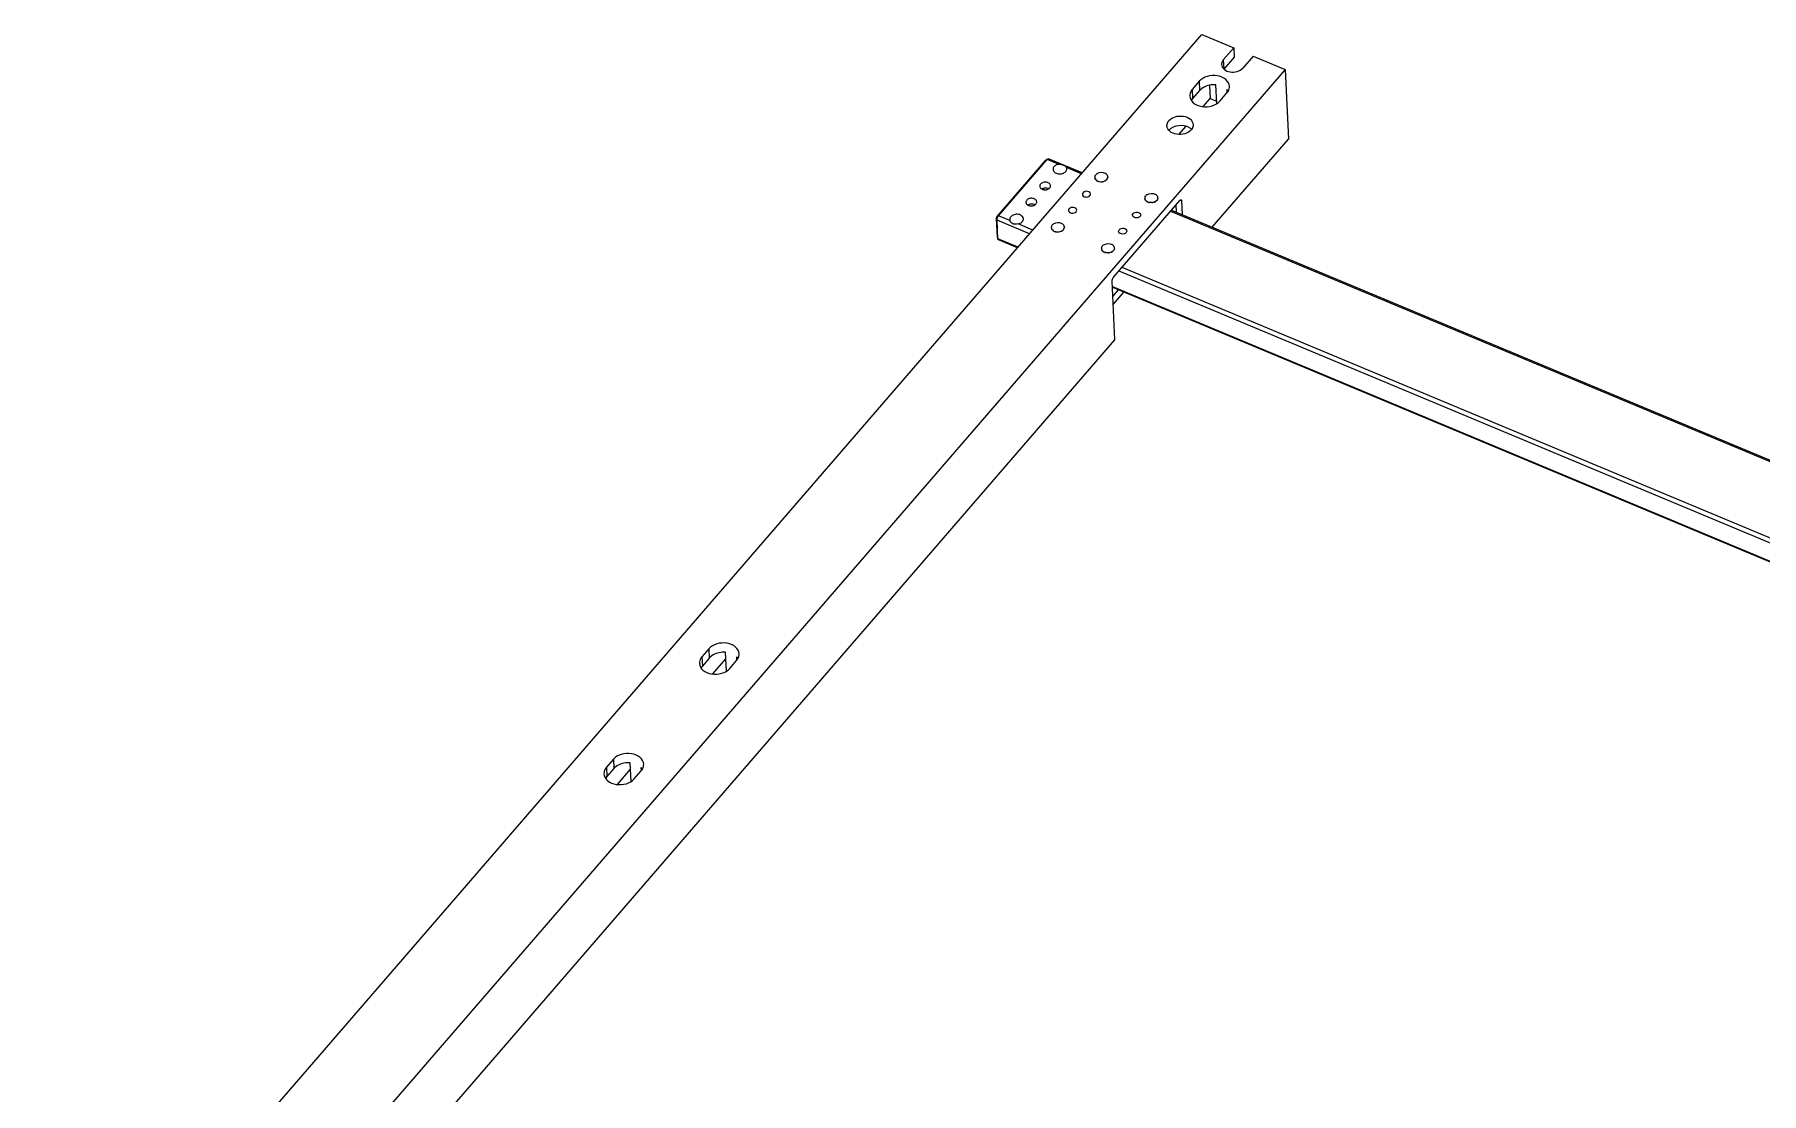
# Model space of a CAD drawing. Header units: millimetres. Extents: x 562 to 17351, y 2396 to 6995.
# Drawn here: x 6222.8 to 6485.9, y 3029.3 to 3190.6 of the extents above; entities that cross this region are included whole.
import ezdxf

# ---------------------------------------------------------------- set-up
doc = ezdxf.new("R2010")
doc.units = ezdxf.units.MM
doc.layers.add('02___PRT_ALL_AXES', color=7, linetype='Continuous')

msp = doc.modelspace()

# ---------------------------------------------------------------- linework, layer by layer
at = {"color": 7, "linetype": 'Continuous'}
for p, q in [((6222.751, 2984.813), (6400.632, 3190.617)), ((6400.632, 3190.617), (6405.508, 3188.581)), ((6405.508, 3188.581), (6403.921, 3186.745)), ((6405.508, 3188.581), (6405.575, 3187.167)), ((6408.476, 3187.342), (6406.889, 3185.506)), ((6408.476, 3187.342), (6413.352, 3185.307)), ((6413.352, 3185.307), (6235.47, 2979.504)), ((6403.921, 3186.745), (6403.986, 3185.37)), ((6405.575, 3187.167), (6403.988, 3185.331)), ((6413.352, 3185.307), (6413.852, 3174.699)), ((6400.243, 3183.491), (6399.185, 3182.267)), ((6399.185, 3182.267), (6399.252, 3180.853)), ((6400.31, 3182.077), (6399.252, 3180.853)), ((6400.243, 3183.491), (6400.31, 3182.077)), ((6401.829, 3182.875), (6401.923, 3180.893)), ((6402.929, 3180.095), (6402.794, 3182.948)), ((6404.512, 3181.773), (6404.49, 3182.24)), ((6400.857, 3179.66), (6401.923, 3180.893)), ((6401.923, 3180.893), (6402.911, 3180.48)), ((6403.425, 3180.497), (6404.483, 3181.721)), ((6397.167, 3175.39), (6398.263, 3176.659)), ((6402.243, 3161.267), (6413.852, 3174.699)), ((6369.484, 3162.914), (6376.89, 3171.483)), ((6369.688, 3163.002), (6377.094, 3171.571)), ((6376.89, 3171.483), (6377.094, 3171.571)), ((6376.946, 3171.53), (6377.206, 3171.667)), ((6378.803, 3170.858), (6377.094, 3171.571)), ((6382.418, 3169.543), (6377.303, 3171.679)), ((6386.343, 3168.866), (6386.318, 3168.862)), ((6386.319, 3168.871), (6386.343, 3168.866)), ((6386.346, 3168.897), (6386.32, 3168.892)), ((6386.321, 3168.933), (6386.346, 3168.929)), ((6386.346, 3168.929), (6386.321, 3168.923)), ((6386.321, 3168.902), (6386.346, 3168.897)), ((6376.685, 3166.956), (6376.33, 3167.105)), ((6376.852, 3167.237), (6376.738, 3167.231)), ((6384.299, 3168.835), (6384.323, 3168.841)), ((6384.324, 3168.832), (6384.299, 3168.835)), ((6384.302, 3168.804), (6384.326, 3168.811)), ((6384.328, 3168.801), (6384.302, 3168.804)), ((6384.307, 3168.772), (6384.331, 3168.78)), ((6384.333, 3168.771), (6384.307, 3168.772)), ((6384.315, 3168.741), (6384.338, 3168.75)), ((6384.341, 3168.741), (6384.315, 3168.741)), ((6384.324, 3168.711), (6384.347, 3168.72)), ((6384.35, 3168.711), (6384.324, 3168.711)), ((6384.335, 3168.68), (6384.357, 3168.69)), ((6384.361, 3168.681), (6384.335, 3168.68)), ((6384.348, 3168.65), (6384.369, 3168.661)), ((6384.374, 3168.652), (6384.348, 3168.65)), ((6384.363, 3168.621), (6384.384, 3168.632)), ((6384.388, 3168.623), (6384.363, 3168.621)), ((6384.379, 3168.592), (6384.4, 3168.604)), ((6384.405, 3168.595), (6384.379, 3168.592)), ((6384.398, 3168.564), (6384.417, 3168.576)), ((6384.423, 3168.568), (6384.398, 3168.564)), ((6384.543, 3168.409), (6384.558, 3168.424)), ((6384.567, 3168.417), (6384.543, 3168.409)), ((6384.573, 3168.386), (6384.587, 3168.402)), ((6384.596, 3168.395), (6384.573, 3168.386)), ((6384.604, 3168.364), (6384.617, 3168.38)), ((6384.627, 3168.374), (6384.604, 3168.364)), ((6384.981, 3168.207), (6384.983, 3168.225)), ((6384.995, 3168.222), (6384.981, 3168.207)), ((6385.023, 3168.198), (6385.024, 3168.216)), ((6385.421, 3168.179), (6385.412, 3168.196)), ((6385.425, 3168.197), (6385.421, 3168.179)), ((6385.465, 3168.184), (6385.455, 3168.201)), ((6385.468, 3168.202), (6385.465, 3168.184)), ((6385.842, 3168.286), (6385.824, 3168.299)), ((6385.835, 3168.304), (6385.842, 3168.286)), ((6385.88, 3168.304), (6385.861, 3168.316)), ((6385.872, 3168.321), (6385.88, 3168.304)), ((6386.15, 3168.521), (6386.167, 3168.508)), ((6386.191, 3168.535), (6386.166, 3168.54)), ((6386.173, 3168.548), (6386.191, 3168.535)), ((6386.339, 3168.834), (6386.313, 3168.831)), ((6386.315, 3168.84), (6386.339, 3168.834)), ((6374.736, 3164.788), (6374.622, 3164.783)), ((6387.227, 3153.702), (6397.278, 3165.331)), ((6391.93, 3165.649), (6391.955, 3165.655)), ((6391.956, 3165.646), (6391.93, 3165.649)), ((6391.934, 3165.618), (6391.958, 3165.625)), ((6391.959, 3165.615), (6391.934, 3165.618)), ((6391.939, 3165.586), (6391.963, 3165.594)), ((6391.965, 3165.585), (6391.939, 3165.586)), ((6391.946, 3165.555), (6391.97, 3165.564)), ((6391.972, 3165.555), (6391.946, 3165.555)), ((6391.955, 3165.525), (6391.978, 3165.534)), ((6391.981, 3165.525), (6391.955, 3165.525)), ((6391.966, 3165.494), (6391.989, 3165.504)), ((6391.992, 3165.495), (6391.966, 3165.494)), ((6391.979, 3165.464), (6392.001, 3165.475)), ((6392.005, 3165.466), (6391.979, 3165.464)), ((6391.994, 3165.435), (6392.015, 3165.446)), ((6392.02, 3165.437), (6391.994, 3165.435)), ((6392.011, 3165.406), (6392.031, 3165.418)), ((6392.036, 3165.409), (6392.011, 3165.406)), ((6392.029, 3165.378), (6392.049, 3165.39)), ((6392.055, 3165.382), (6392.029, 3165.378)), ((6392.175, 3165.223), (6392.19, 3165.238)), ((6392.198, 3165.231), (6392.175, 3165.223)), ((6392.205, 3165.2), (6392.218, 3165.216)), ((6392.228, 3165.209), (6392.205, 3165.2)), ((6392.236, 3165.178), (6392.249, 3165.194)), ((6392.258, 3165.188), (6392.236, 3165.178)), ((6392.612, 3165.021), (6392.614, 3165.039)), ((6392.627, 3165.036), (6392.612, 3165.021)), ((6392.655, 3165.012), (6392.656, 3165.03)), ((6393.052, 3164.993), (6393.043, 3165.01)), ((6393.057, 3165.011), (6393.052, 3164.993)), ((6393.097, 3164.998), (6393.087, 3165.015)), ((6393.1, 3165.016), (6393.097, 3164.998)), ((6393.474, 3165.1), (6393.456, 3165.113)), ((6393.467, 3165.118), (6393.474, 3165.1)), ((6393.512, 3165.118), (6393.493, 3165.13)), ((6393.504, 3165.135), (6393.512, 3165.118)), ((6393.781, 3165.335), (6393.798, 3165.322)), ((6393.823, 3165.349), (6393.798, 3165.354)), ((6393.805, 3165.362), (6393.823, 3165.349)), ((6393.97, 3165.648), (6393.945, 3165.645)), ((6393.946, 3165.654), (6393.97, 3165.648)), ((6393.975, 3165.68), (6393.949, 3165.676)), ((6393.95, 3165.685), (6393.975, 3165.68)), ((6393.952, 3165.716), (6393.977, 3165.711)), ((6393.977, 3165.711), (6393.952, 3165.707)), ((6393.953, 3165.747), (6393.978, 3165.743)), ((6393.978, 3165.743), (6393.953, 3165.737)), ((6396.014, 3163.868), (6622.813, 3069.186)), ((6396.811, 3163.535), (6396.755, 3164.725)), ((6397.56, 3165.283), (6397.303, 3165.39)), ((6397.56, 3165.283), (6397.659, 3163.181)), ((6369.494, 3159.755), (6369.36, 3162.584)), ((6369.36, 3162.584), (6369.44, 3162.343)), ((6369.573, 3159.514), (6369.44, 3162.343)), ((6374.403, 3160.27), (6369.44, 3162.343)), ((6369.484, 3162.914), (6369.688, 3163.002)), ((6371.396, 3162.289), (6369.688, 3163.002)), ((6377.686, 3161.184), (6377.711, 3161.191)), ((6377.711, 3161.181), (6377.686, 3161.184)), ((6377.689, 3161.153), (6377.714, 3161.16)), ((6377.715, 3161.151), (6377.689, 3161.153)), ((6377.695, 3161.122), (6377.719, 3161.129)), ((6377.72, 3161.12), (6377.695, 3161.122)), ((6377.702, 3161.091), (6377.725, 3161.099)), ((6377.728, 3161.09), (6377.702, 3161.091)), ((6377.711, 3161.06), (6377.734, 3161.069)), ((6377.737, 3161.06), (6377.711, 3161.06)), ((6377.722, 3161.03), (6377.744, 3161.039)), ((6377.748, 3161.03), (6377.722, 3161.03)), ((6377.735, 3161), (6377.757, 3161.01)), ((6377.761, 3161.001), (6377.735, 3161)), ((6377.75, 3160.97), (6377.771, 3160.981)), ((6377.776, 3160.973), (6377.75, 3160.97)), ((6377.766, 3160.941), (6377.787, 3160.953)), ((6379.726, 3161.183), (6379.7, 3161.18)), ((6379.702, 3161.19), (6379.726, 3161.183)), ((6379.73, 3161.215), (6379.705, 3161.211)), ((6379.706, 3161.22), (6379.73, 3161.215)), ((6379.708, 3161.282), (6379.734, 3161.278)), ((6379.708, 3161.251), (6379.733, 3161.247)), ((6379.733, 3161.247), (6379.708, 3161.242)), ((6379.734, 3161.278), (6379.709, 3161.273)), ((6369.5, 3159.716), (6369.494, 3159.755)), ((6369.494, 3159.755), (6369.573, 3159.514)), ((6369.5, 3159.716), (6369.586, 3159.436)), ((6369.586, 3159.436), (6369.573, 3159.514)), ((6372.642, 3158.233), (6369.573, 3159.514)), ((6372.562, 3158.141), (6369.645, 3159.359)), ((6377.792, 3160.944), (6377.766, 3160.941)), ((6377.785, 3160.913), (6377.804, 3160.925)), ((6377.81, 3160.917), (6377.785, 3160.913)), ((6377.931, 3160.758), (6377.945, 3160.773)), ((6377.954, 3160.766), (6377.931, 3160.758)), ((6377.96, 3160.735), (6377.974, 3160.751)), ((6377.983, 3160.744), (6377.96, 3160.735)), ((6377.992, 3160.713), (6378.004, 3160.729)), ((6378.014, 3160.723), (6377.992, 3160.713)), ((6378.368, 3160.556), (6378.37, 3160.574)), ((6378.383, 3160.571), (6378.368, 3160.556)), ((6378.41, 3160.547), (6378.411, 3160.565)), ((6378.808, 3160.528), (6378.799, 3160.545)), ((6378.812, 3160.547), (6378.808, 3160.528)), ((6378.852, 3160.533), (6378.842, 3160.55)), ((6378.856, 3160.551), (6378.852, 3160.533)), ((6379.23, 3160.636), (6379.211, 3160.648)), ((6379.223, 3160.653), (6379.23, 3160.636)), ((6379.268, 3160.653), (6379.248, 3160.665)), ((6379.26, 3160.67), (6379.268, 3160.653)), ((6379.537, 3160.871), (6379.554, 3160.857)), ((6379.578, 3160.884), (6379.554, 3160.889)), ((6379.561, 3160.897), (6379.578, 3160.884)), ((6385.318, 3157.999), (6385.342, 3158.005)), ((6385.343, 3157.995), (6385.318, 3157.999)), ((6385.321, 3157.967), (6385.345, 3157.974)), ((6385.347, 3157.965), (6385.321, 3157.967)), ((6385.326, 3157.936), (6385.35, 3157.944)), ((6385.352, 3157.934), (6385.326, 3157.936)), ((6385.334, 3157.905), (6385.357, 3157.913)), ((6385.359, 3157.904), (6385.334, 3157.905)), ((6385.343, 3157.874), (6385.366, 3157.883)), ((6385.369, 3157.874), (6385.343, 3157.874)), ((6385.354, 3157.844), (6385.376, 3157.854)), ((6385.38, 3157.844), (6385.354, 3157.844)), ((6385.367, 3157.814), (6385.388, 3157.824)), ((6385.393, 3157.815), (6385.367, 3157.814)), ((6385.381, 3157.784), (6385.403, 3157.795)), ((6385.407, 3157.787), (6385.381, 3157.784)), ((6385.398, 3157.755), (6385.418, 3157.767)), ((6385.424, 3157.758), (6385.398, 3157.755)), ((6385.416, 3157.727), (6385.436, 3157.739)), ((6385.442, 3157.731), (6385.416, 3157.727)), ((6385.562, 3157.572), (6385.577, 3157.587)), ((6385.586, 3157.58), (6385.562, 3157.572)), ((6385.592, 3157.549), (6385.606, 3157.565)), ((6385.615, 3157.558), (6385.592, 3157.549)), ((6385.623, 3157.527), (6385.636, 3157.543)), ((6385.646, 3157.537), (6385.623, 3157.527)), ((6385.999, 3157.37), (6386.001, 3157.388)), ((6386.014, 3157.386), (6385.999, 3157.37)), ((6386.042, 3157.361), (6386.043, 3157.38)), ((6386.44, 3157.343), (6386.431, 3157.359)), ((6386.444, 3157.361), (6386.44, 3157.343)), ((6386.484, 3157.347), (6386.474, 3157.364)), ((6386.487, 3157.366), (6386.484, 3157.347)), ((6386.861, 3157.45), (6386.843, 3157.462)), ((6386.854, 3157.467), (6386.861, 3157.45)), ((6386.899, 3157.467), (6386.88, 3157.479)), ((6386.891, 3157.484), (6386.899, 3157.467)), ((6387.169, 3157.685), (6387.185, 3157.671)), ((6387.21, 3157.698), (6387.185, 3157.703)), ((6387.192, 3157.711), (6387.21, 3157.698)), ((6387.358, 3157.997), (6387.332, 3157.994)), ((6387.334, 3158.004), (6387.358, 3157.997)), ((6387.362, 3158.029), (6387.337, 3158.025)), ((6387.338, 3158.034), (6387.362, 3158.029)), ((6387.365, 3158.061), (6387.339, 3158.056)), ((6387.34, 3158.096), (6387.365, 3158.092)), ((6387.365, 3158.092), (6387.34, 3158.087)), ((6387.34, 3158.065), (6387.365, 3158.061)), ((6387.999, 3154.595), (6614.798, 3059.913)), ((6387.402, 3144.096), (6386.979, 3153.042)), ((6387.018, 3152.232), (6613.037, 3057.875)), ((6387.024, 3152.104), (6612.958, 3057.783)), ((6387.089, 3150.714), (6387.954, 3151.715)), ((6387.148, 3149.477), (6388.783, 3151.369)), ((6265.36, 3002.898), (6387.402, 3144.096)), ((6325.52, 3097.039), (6324.462, 3095.814)), ((6324.462, 3095.814), (6324.528, 3094.4)), ((6325.586, 3095.624), (6324.528, 3094.4)), ((6325.52, 3097.039), (6325.586, 3095.624)), ((6326.134, 3093.207), (6328.117, 3095.502)), ((6328.205, 3093.643), (6328.07, 3096.496)), ((6328.701, 3094.044), (6329.759, 3095.269)), ((6329.788, 3095.32), (6329.766, 3095.788)), ((6310.972, 3080.207), (6309.914, 3078.983)), ((6310.972, 3080.207), (6311.038, 3078.793)), ((6313.657, 3076.811), (6313.523, 3079.664)), ((6309.914, 3078.983), (6309.98, 3077.569)), ((6311.038, 3078.793), (6309.98, 3077.569)), ((6311.586, 3076.376), (6313.569, 3078.671)), ((6314.153, 3077.213), (6315.211, 3078.437)), ((6315.241, 3078.489), (6315.218, 3078.956))]:
    msp.add_line(p, q, dxfattribs=at)
for centre, radius, start, end in [((6384.821, 3168.874), 0.499, 182.70362, 183.76088), ((6385.81, 3168.922), 0.512, 351.22848, 353.18406), ((6385.816, 3168.922), 0.505, 354.25872, 356.69071), ((6385.822, 3168.921), 0.499, 1.30915, 2.70358), ((6385.821, 3168.921), 0.5, 357.77466, 0.22096), ((6376.849, 3166.077), 1.16, 95.49779, 95.82075), ((6376.85, 3166.072), 1.164, 89.35401, 89.91037), ((6384.823, 3168.874), 0.5, 184.8492, 187.29639), ((6384.827, 3168.875), 0.504, 188.38093, 190.81467), ((6384.834, 3168.876), 0.511, 191.8912, 194.30267), ((6384.843, 3168.879), 0.521, 195.36738, 197.74841), ((6384.855, 3168.883), 0.534, 198.79784, 201.14111), ((6384.869, 3168.888), 0.549, 202.1722, 204.47138), ((6384.883, 3168.895), 0.565, 205.47861, 206.83612), ((6384.889, 3168.898), 0.572, 206.83527, 207.72776), ((6384.904, 3168.906), 0.588, 208.7186, 210.91499), ((6384.924, 3168.918), 0.612, 211.8776, 214.01752), ((6384.946, 3168.933), 0.638, 214.95446, 217.03592), ((6385.063, 3169.045), 0.8, 229.05897, 230.84816), ((6385.087, 3169.074), 0.838, 231.6298, 233.36487), ((6385.11, 3169.105), 0.877, 234.12298, 235.80633), ((6385.132, 3169.138), 0.917, 236.54202, 238.17627), ((6385.153, 3169.173), 0.957, 238.89076, 240.47866), ((6385.173, 3169.208), 0.998, 241.17321, 242.71763), ((6385.249, 3169.388), 1.193, 251.73773, 253.1084), ((6385.259, 3169.422), 1.228, 253.71038, 255.05484), ((6385.267, 3169.454), 1.261, 255.6458, 256.96677), ((6385.274, 3169.484), 1.292, 257.5479, 258.84803), ((6385.279, 3169.511), 1.319, 259.42051, 260.70241), ((6385.288, 3169.605), 1.414, 273.77358, 274.99767), ((6385.289, 3169.6), 1.41, 275.54156, 276.02699), ((6385.289, 3169.598), 1.407, 276.02689, 276.76898), ((6385.29, 3169.589), 1.398, 277.31431, 278.54755), ((6385.292, 3169.576), 1.385, 279.09621, 280.33757), ((6385.334, 3169.429), 1.232, 290.16876, 291.51087), ((6385.347, 3169.396), 1.197, 292.11175, 293.47981), ((6385.361, 3169.365), 1.163, 294.09372, 295.22009), ((6385.366, 3169.353), 1.15, 295.2217, 295.49213), ((6385.379, 3169.328), 1.122, 296.11598, 297.54432), ((6385.397, 3169.293), 1.082, 298.18534, 299.64813), ((6385.417, 3169.259), 1.042, 300.30508, 301.80523), ((6385.439, 3169.224), 1.002, 302.47941, 304.01984), ((6385.511, 3169.127), 0.881, 309.37205, 311.05061), ((6385.537, 3169.098), 0.842, 311.80653, 313.53657), ((6385.563, 3169.071), 0.804, 314.31592, 316.09986), ((6385.583, 3169.051), 0.776, 316.90799, 317.51696), ((6385.592, 3169.043), 0.763, 317.51532, 318.74638), ((6385.616, 3169.023), 0.733, 319.57273, 321.47043), ((6385.642, 3169.003), 0.7, 322.32554, 324.28222), ((6385.787, 3168.927), 0.535, 343.94598, 346.28531), ((6385.799, 3168.924), 0.522, 347.33311, 349.71085), ((6385.807, 3168.923), 0.515, 350.77638, 351.22984), ((6374.733, 3163.628), 1.16, 95.49779, 95.82075), ((6374.734, 3163.624), 1.164, 89.35401, 89.91037), ((6392.453, 3165.688), 0.499, 182.70362, 183.76088), ((6392.454, 3165.688), 0.5, 184.8492, 187.29639), ((6392.458, 3165.689), 0.504, 188.38093, 190.81467), ((6392.465, 3165.69), 0.511, 191.8912, 194.30267), ((6392.475, 3165.693), 0.521, 195.36738, 197.74841), ((6392.487, 3165.697), 0.534, 198.79784, 201.14111), ((6392.501, 3165.702), 0.549, 202.1722, 204.47138), ((6392.515, 3165.709), 0.565, 205.47862, 206.84243), ((6392.521, 3165.712), 0.572, 206.84156, 207.72775), ((6392.536, 3165.72), 0.588, 208.7186, 210.91499), ((6392.556, 3165.732), 0.612, 211.8776, 214.01752), ((6392.577, 3165.747), 0.638, 214.95446, 217.03592), ((6392.695, 3165.859), 0.8, 229.05897, 230.84816), ((6392.718, 3165.888), 0.838, 231.6298, 233.36487), ((6392.741, 3165.919), 0.877, 234.12298, 235.80633), ((6392.764, 3165.952), 0.917, 236.54202, 238.17627), ((6392.785, 3165.987), 0.957, 238.89076, 240.47866), ((6392.805, 3166.022), 0.998, 241.17321, 242.71763), ((6392.88, 3166.202), 1.193, 251.73773, 253.1084), ((6392.89, 3166.236), 1.228, 253.71038, 255.05484), ((6392.899, 3166.268), 1.261, 255.6458, 256.96677), ((6392.905, 3166.298), 1.292, 257.5479, 258.84803), ((6392.911, 3166.325), 1.319, 259.42051, 260.70241), ((6392.92, 3166.419), 1.414, 273.77358, 274.99767), ((6392.92, 3166.415), 1.41, 275.54156, 276.02977), ((6392.921, 3166.412), 1.407, 276.02968, 276.76898), ((6392.922, 3166.403), 1.398, 277.31431, 278.54755), ((6392.924, 3166.39), 1.385, 279.09621, 280.33757), ((6392.966, 3166.243), 1.232, 290.16876, 291.51087), ((6392.979, 3166.21), 1.197, 292.11175, 293.47981), ((6392.992, 3166.179), 1.163, 294.0937, 295.22513), ((6392.998, 3166.167), 1.149, 295.22676, 295.49214), ((6393.01, 3166.142), 1.122, 296.11598, 297.54432), ((6393.029, 3166.108), 1.082, 298.18534, 299.64813), ((6393.049, 3166.073), 1.042, 300.30508, 301.80523), ((6393.07, 3166.038), 1.002, 302.47941, 304.01984), ((6393.142, 3165.941), 0.881, 309.37205, 311.05061), ((6393.168, 3165.912), 0.842, 311.80653, 313.53657), ((6393.195, 3165.885), 0.804, 314.31592, 316.09986), ((6393.215, 3165.865), 0.776, 316.90799, 317.51696), ((6393.224, 3165.857), 0.763, 317.51532, 318.74638), ((6393.247, 3165.837), 0.733, 319.57273, 321.47043), ((6393.273, 3165.817), 0.7, 322.32554, 324.28222), ((6393.418, 3165.741), 0.535, 343.94598, 346.28531), ((6393.431, 3165.738), 0.522, 347.33311, 349.71085), ((6393.438, 3165.737), 0.515, 350.77638, 351.24701), ((6393.441, 3165.736), 0.512, 351.24568, 353.18409), ((6393.448, 3165.736), 0.505, 354.25872, 356.69071), ((6393.454, 3165.735), 0.499, 1.30915, 2.70358), ((6393.452, 3165.735), 0.5, 357.77466, 0.22096), ((6378.209, 3161.223), 0.499, 182.70362, 183.76088), ((6378.21, 3161.224), 0.5, 184.8492, 187.29639), ((6378.214, 3161.224), 0.504, 188.38093, 190.81467), ((6378.221, 3161.226), 0.511, 191.8912, 194.30267), ((6378.23, 3161.228), 0.521, 195.36738, 197.74841), ((6378.242, 3161.232), 0.534, 198.79784, 201.14111), ((6378.257, 3161.238), 0.549, 202.1722, 204.47138), ((6378.271, 3161.244), 0.565, 205.47861, 206.83612), ((6378.277, 3161.247), 0.572, 206.83527, 207.72776), ((6378.292, 3161.255), 0.588, 208.7186, 210.91499), ((6379.174, 3161.276), 0.535, 343.94598, 346.28531), ((6379.186, 3161.273), 0.522, 347.33311, 349.71085), ((6379.194, 3161.272), 0.515, 350.77638, 351.22984), ((6379.197, 3161.272), 0.512, 351.22848, 353.18406), ((6379.204, 3161.271), 0.505, 354.25872, 356.69071), ((6379.21, 3161.271), 0.499, 1.30915, 2.70358), ((6379.208, 3161.271), 0.5, 357.77466, 0.22096), ((6378.312, 3161.268), 0.612, 211.8776, 214.01752), ((6378.333, 3161.282), 0.638, 214.95446, 217.03592), ((6378.451, 3161.394), 0.8, 229.05897, 230.84816), ((6378.474, 3161.423), 0.838, 231.6298, 233.36487), ((6378.497, 3161.455), 0.877, 234.12298, 235.80633), ((6378.519, 3161.488), 0.917, 236.54202, 238.17627), ((6378.54, 3161.522), 0.957, 238.89076, 240.47866), ((6378.56, 3161.558), 0.998, 241.17321, 242.71763), ((6378.636, 3161.738), 1.193, 251.73773, 253.1084), ((6378.646, 3161.771), 1.228, 253.71038, 255.05484), ((6378.654, 3161.803), 1.261, 255.6458, 256.96677), ((6378.661, 3161.833), 1.292, 257.5479, 258.84803), ((6378.666, 3161.86), 1.319, 259.42051, 260.70241), ((6378.676, 3161.954), 1.414, 273.77358, 274.99767), ((6378.676, 3161.95), 1.41, 275.54156, 276.02699), ((6378.676, 3161.947), 1.407, 276.02689, 276.76898), ((6378.678, 3161.938), 1.398, 277.31431, 278.54755), ((6378.68, 3161.925), 1.385, 279.09621, 280.33757), ((6378.721, 3161.778), 1.232, 290.16876, 291.51087), ((6378.734, 3161.746), 1.197, 292.11175, 293.47981), ((6378.748, 3161.714), 1.163, 294.09372, 295.22009), ((6378.754, 3161.702), 1.15, 295.2217, 295.49213), ((6378.766, 3161.678), 1.122, 296.11598, 297.54432), ((6378.784, 3161.643), 1.082, 298.18534, 299.64813), ((6378.804, 3161.608), 1.042, 300.30508, 301.80523), ((6378.826, 3161.574), 1.002, 302.47941, 304.01984), ((6378.898, 3161.477), 0.881, 309.37205, 311.05061), ((6378.924, 3161.447), 0.842, 311.80653, 313.53657), ((6378.95, 3161.42), 0.804, 314.31592, 316.09986), ((6378.971, 3161.401), 0.776, 316.90799, 317.51696), ((6378.98, 3161.392), 0.763, 317.51532, 318.74638), ((6379.003, 3161.372), 0.733, 319.57273, 321.47043), ((6379.029, 3161.352), 0.7, 322.32554, 324.28222), ((6385.84, 3158.037), 0.499, 182.70362, 183.76088), ((6385.841, 3158.038), 0.5, 184.8492, 187.29639), ((6385.846, 3158.038), 0.504, 188.38093, 190.81467), ((6385.852, 3158.04), 0.511, 191.8912, 194.30267), ((6385.862, 3158.042), 0.521, 195.36738, 197.74841), ((6385.874, 3158.046), 0.534, 198.79784, 201.14111), ((6385.888, 3158.052), 0.549, 202.1722, 204.47138), ((6385.902, 3158.058), 0.565, 205.47862, 206.84243), ((6385.908, 3158.061), 0.572, 206.84156, 207.72775), ((6385.923, 3158.069), 0.588, 208.7186, 210.91499), ((6385.943, 3158.082), 0.612, 211.8776, 214.01752), ((6385.965, 3158.096), 0.638, 214.95446, 217.03592), ((6386.082, 3158.208), 0.8, 229.05897, 230.84816), ((6386.106, 3158.237), 0.838, 231.6298, 233.36487), ((6386.129, 3158.269), 0.877, 234.12298, 235.80633), ((6386.151, 3158.302), 0.917, 236.54202, 238.17627), ((6386.172, 3158.336), 0.957, 238.89076, 240.47866), ((6386.192, 3158.372), 0.998, 241.17321, 242.71763), ((6386.268, 3158.552), 1.193, 251.73773, 253.1084), ((6386.278, 3158.585), 1.228, 253.71038, 255.05484), ((6386.286, 3158.617), 1.261, 255.6458, 256.96677), ((6386.293, 3158.647), 1.292, 257.5479, 258.84803), ((6386.298, 3158.674), 1.319, 259.42051, 260.70241), ((6386.307, 3158.768), 1.414, 273.77358, 274.99767), ((6386.308, 3158.764), 1.41, 275.54156, 276.02977), ((6386.308, 3158.761), 1.407, 276.02968, 276.76898), ((6386.309, 3158.752), 1.398, 277.31431, 278.54755), ((6386.311, 3158.739), 1.385, 279.09621, 280.33757), ((6386.353, 3158.592), 1.232, 290.16876, 291.51087), ((6386.366, 3158.56), 1.197, 292.11175, 293.47981), ((6386.38, 3158.528), 1.163, 294.0937, 295.22513), ((6386.385, 3158.516), 1.149, 295.22676, 295.49214), ((6386.397, 3158.492), 1.122, 296.11598, 297.54432), ((6386.416, 3158.457), 1.082, 298.18534, 299.64813), ((6386.436, 3158.422), 1.042, 300.30508, 301.80523), ((6386.458, 3158.388), 1.002, 302.47941, 304.01984), ((6386.53, 3158.291), 0.881, 309.37205, 311.05061), ((6386.556, 3158.261), 0.842, 311.80653, 313.53657), ((6386.582, 3158.234), 0.804, 314.31592, 316.09986), ((6386.602, 3158.215), 0.776, 316.90799, 317.51696), ((6386.611, 3158.206), 0.763, 317.51532, 318.74638), ((6386.635, 3158.186), 0.733, 319.57273, 321.47043), ((6386.66, 3158.166), 0.7, 322.32554, 324.28222), ((6386.806, 3158.09), 0.535, 343.94598, 346.28531), ((6386.818, 3158.088), 0.522, 347.33311, 349.71085), ((6386.829, 3158.086), 0.512, 351.24568, 353.18409), ((6386.826, 3158.086), 0.515, 350.77638, 351.24701), ((6386.835, 3158.085), 0.505, 354.25872, 356.69071), ((6386.841, 3158.085), 0.499, 1.30915, 2.70358), ((6386.84, 3158.085), 0.5, 357.77466, 0.22096)]:
    msp.add_arc(centre, radius, start, end, dxfattribs=at)
for points, knots in [([(6403.921, 3186.745), (6403.877, 3186.694), (6403.726, 3186.49), (6403.648, 3186.228), (6403.657, 3186.043)], [0, 0, 0, 0, 0.2670869, 1, 1, 1, 1]), ([(6403.657, 3186.043), (6403.67, 3185.772), (6404.024, 3185.19), (6404.976, 3184.843), (6406.026, 3184.9), (6406.673, 3185.257), (6406.889, 3185.506)], [0, 0, 0, 0, 0.2082914, 0.4651937, 0.7465211, 1, 1, 1, 1]), ([(6399.185, 3182.267), (6399.122, 3182.194), (6398.906, 3181.903), (6398.795, 3181.529), (6398.808, 3181.264)], [0, 0, 0, 0, 0.2673484, 1, 1, 1, 1]), ([(6404.86, 3182.724), (6404.842, 3183.11), (6404.336, 3183.943), (6402.975, 3184.438), (6401.475, 3184.357), (6400.551, 3183.847), (6400.243, 3183.491)], [0, 0, 0, 0, 0.2083059, 0.4651941, 0.7465445, 1, 1, 1, 1]), ([(6402.794, 3182.948), (6402.554, 3182.967), (6401.665, 3182.95), (6400.737, 3182.571), (6400.31, 3182.077)], [0, 0, 0, 0, 0.2692552, 1, 1, 1, 1]), ([(6404.483, 3181.721), (6404.546, 3181.794), (6404.762, 3182.085), (6404.873, 3182.459), (6404.86, 3182.724)], [0, 0, 0, 0, 0.2673484, 1, 1, 1, 1]), ([(6398.808, 3181.264), (6398.826, 3180.878), (6399.333, 3180.045), (6400.693, 3179.551), (6402.193, 3179.631), (6403.117, 3180.141), (6403.425, 3180.497)], [0, 0, 0, 0, 0.2083059, 0.4651941, 0.7465445, 1, 1, 1, 1]), ([(6376.89, 3171.483), (6376.895, 3171.488), (6376.912, 3171.506), (6376.931, 3171.522), (6376.946, 3171.53)], [0, 0, 0, 0, 0.2842595, 1, 1, 1, 1]), ([(6377.094, 3171.571), (6377.103, 3171.582), (6377.136, 3171.618), (6377.175, 3171.65), (6377.206, 3171.667)], [0, 0, 0, 0, 0.2845466, 1, 1, 1, 1]), ([(6377.206, 3171.667), (6377.215, 3171.671), (6377.245, 3171.685), (6377.282, 3171.688), (6377.303, 3171.679)], [0, 0, 0, 0, 0.2939058, 1, 1, 1, 1]), ([(6376.732, 3167.23), (6376.689, 3167.226), (6376.528, 3167.201), (6376.371, 3167.14), (6376.27, 3167.073)], [0, 0, 0, 0, 0.260599, 1, 1, 1, 1]), ([(6377.334, 3167.122), (6377.3, 3167.141), (6377.151, 3167.207), (6376.987, 3167.235), (6376.863, 3167.236)], [0, 0, 0, 0, 0.2386502, 1, 1, 1, 1]), ([(6374.616, 3164.782), (6374.573, 3164.778), (6374.412, 3164.753), (6374.254, 3164.691), (6374.154, 3164.625)], [0, 0, 0, 0, 0.260599, 1, 1, 1, 1]), ([(6375.218, 3164.674), (6375.184, 3164.693), (6375.035, 3164.759), (6374.871, 3164.787), (6374.747, 3164.788)], [0, 0, 0, 0, 0.2386502, 1, 1, 1, 1]), ([(6397.278, 3165.331), (6397.296, 3165.351), (6397.349, 3165.407), (6397.439, 3165.459), (6397.488, 3165.439)], [0, 0, 0, 0, 0.3379084, 1, 1, 1, 1]), ([(6397.488, 3165.439), (6397.524, 3165.423), (6397.553, 3165.358), (6397.559, 3165.302), (6397.56, 3165.283)], [0, 0, 0, 0, 0.6777939, 1, 1, 1, 1]), ([(6369.36, 3162.584), (6369.359, 3162.611), (6369.365, 3162.669), (6369.399, 3162.783), (6369.444, 3162.867), (6369.484, 3162.914)], [0, 0, 0, 0, 0.222461, 0.4855955, 1, 1, 1, 1]), ([(6369.44, 3162.343), (6369.437, 3162.396), (6369.451, 3162.512), (6369.502, 3162.686), (6369.58, 3162.855), (6369.649, 3162.958), (6369.688, 3163.002)], [0, 0, 0, 0, 0.2220414, 0.4846954, 0.7554873, 1, 1, 1, 1]), ([(6369.645, 3159.359), (6369.631, 3159.364), (6369.605, 3159.387), (6369.591, 3159.418), (6369.586, 3159.436)], [0, 0, 0, 0, 0.4510447, 1, 1, 1, 1]), ([(6386.979, 3153.042), (6386.977, 3153.095), (6387.005, 3153.332), (6387.107, 3153.562), (6387.227, 3153.702)], [0, 0, 0, 0, 0.2233808, 1, 1, 1, 1]), ([(6330.137, 3096.271), (6330.119, 3096.658), (6329.612, 3097.49), (6328.252, 3097.985), (6326.752, 3097.904), (6325.827, 3097.394), (6325.52, 3097.039)], [0, 0, 0, 0, 0.2083059, 0.4651941, 0.7465445, 1, 1, 1, 1]), ([(6324.462, 3095.814), (6324.398, 3095.741), (6324.183, 3095.451), (6324.072, 3095.076), (6324.084, 3094.811)], [0, 0, 0, 0, 0.2673484, 1, 1, 1, 1]), ([(6328.07, 3096.496), (6327.831, 3096.515), (6326.941, 3096.497), (6326.013, 3096.118), (6325.586, 3095.624)], [0, 0, 0, 0, 0.2692552, 1, 1, 1, 1]), ([(6329.759, 3095.269), (6329.823, 3095.342), (6330.038, 3095.632), (6330.149, 3096.007), (6330.137, 3096.271)], [0, 0, 0, 0, 0.2673484, 1, 1, 1, 1]), ([(6324.084, 3094.811), (6324.102, 3094.425), (6324.609, 3093.593), (6325.97, 3093.098), (6327.469, 3093.179), (6328.394, 3093.688), (6328.701, 3094.044)], [0, 0, 0, 0, 0.2083059, 0.4651941, 0.7465445, 1, 1, 1, 1]), ([(6315.589, 3079.44), (6315.571, 3079.826), (6315.064, 3080.659), (6313.704, 3081.154), (6312.204, 3081.073), (6311.279, 3080.563), (6310.972, 3080.207)], [0, 0, 0, 0, 0.2083059, 0.4651941, 0.7465445, 1, 1, 1, 1]), ([(6313.523, 3079.664), (6313.283, 3079.683), (6312.393, 3079.666), (6311.465, 3079.287), (6311.038, 3078.793)], [0, 0, 0, 0, 0.2692552, 1, 1, 1, 1]), ([(6315.211, 3078.437), (6315.275, 3078.51), (6315.491, 3078.801), (6315.601, 3079.175), (6315.589, 3079.44)], [0, 0, 0, 0, 0.2673484, 1, 1, 1, 1]), ([(6309.914, 3078.983), (6309.85, 3078.91), (6309.635, 3078.619), (6309.524, 3078.245), (6309.536, 3077.98)], [0, 0, 0, 0, 0.2673484, 1, 1, 1, 1]), ([(6309.536, 3077.98), (6309.555, 3077.594), (6310.061, 3076.761), (6311.422, 3076.266), (6312.921, 3076.347), (6313.846, 3076.857), (6314.153, 3077.213)], [0, 0, 0, 0, 0.2083059, 0.4651941, 0.7465445, 1, 1, 1, 1])]:
    msp.add_open_spline(points, degree=3, knots=knots, dxfattribs=at)
for points in [[(6404.672, 3182.024), (6404.618, 3182.101), (6404.556, 3182.173), (6404.49, 3182.24)], [(6399.252, 3180.853), (6399.172, 3180.761), (6399.102, 3180.66), (6399.044, 3180.553)], [(6329.948, 3095.572), (6329.894, 3095.649), (6329.833, 3095.721), (6329.766, 3095.788)], [(6324.528, 3094.4), (6324.449, 3094.308), (6324.378, 3094.208), (6324.32, 3094.101)], [(6309.98, 3077.569), (6309.901, 3077.477), (6309.83, 3077.376), (6309.772, 3077.269)], [(6315.401, 3078.74), (6315.346, 3078.817), (6315.285, 3078.889), (6315.218, 3078.956)]]:
    msp.add_open_spline(points, degree=3, dxfattribs=at)
at = {"layer": '02___PRT_ALL_AXES', "color": 7, "linetype": 'Continuous'}
for p, q in [((6380.078, 3170.188), (6380.049, 3170.337)), ((6382.294, 3169.4), (6380.049, 3170.337)), ((6393.658, 3166.23), (6393.747, 3166.16)), ((6395.89, 3163.724), (6622.689, 3069.042)), ((6371.367, 3162.438), (6371.396, 3162.289)), ((6374.888, 3160.831), (6372.643, 3161.769)), ((6387.045, 3158.579), (6387.135, 3158.509)), ((6388.484, 3155.155), (6615.283, 3060.474))]:
    msp.add_line(p, q, dxfattribs=at)
for centre, radius, start, end in [((6396.794, 3175.146), 1.436, 139.14777, 142.94234), ((6384.82, 3168.874), 0.498, 177.59256, 182.73221), ((6384.823, 3168.874), 0.5, 171.15205, 177.58743), ((6384.825, 3168.875), 0.503, 182.74417, 191.24952), ((6384.837, 3168.872), 0.515, 166.76129, 171.1431), ((6384.874, 3168.862), 0.553, 158.01206, 166.69969), ((6385.183, 3168.603), 0.962, 125.12994, 127.52748), ((6385.502, 3168.641), 0.936, 57.72933, 59.98485), ((6385.607, 3168.782), 0.759, 45.06242, 47.92357), ((6385.637, 3168.812), 0.717, 40.80384, 45.07563), ((6385.778, 3168.909), 0.545, 21.49673, 24.96055), ((6385.79, 3168.914), 0.532, 17.9648, 21.49619), ((6385.805, 3168.918), 0.516, 10.61298, 17.98091), ((6385.819, 3168.921), 0.502, 2.74188, 10.60648), ((6385.822, 3168.921), 0.5, 351.14987, 358.8357), ((6385.823, 3168.921), 0.498, 358.84196, 2.73198), ((6384.84, 3168.878), 0.518, 191.25276, 198.4522), ((6384.864, 3168.886), 0.543, 198.47129, 206.91711), ((6385.268, 3169.459), 1.267, 256.96049, 258.8102), ((6385.373, 3169.336), 1.131, 294.19616, 296.19756), ((6385.807, 3168.923), 0.514, 347.06197, 351.14525), ((6393.148, 3165.478), 0.908, 55.83765, 59.12823), ((6392.454, 3165.688), 0.5, 171.15205, 177.58743), ((6392.452, 3165.688), 0.498, 177.59256, 182.73221), ((6392.457, 3165.689), 0.503, 182.74417, 191.24952), ((6392.469, 3165.686), 0.515, 166.76129, 171.1431), ((6392.471, 3165.692), 0.518, 191.25276, 198.4522), ((6392.495, 3165.68), 0.542, 161.35381, 166.75054), ((6392.495, 3165.7), 0.543, 198.47129, 206.91711), ((6392.521, 3165.671), 0.57, 158.06664, 161.37), ((6392.815, 3165.418), 0.962, 125.12994, 127.52748), ((6392.9, 3166.273), 1.267, 256.96049, 258.8102), ((6393.005, 3166.15), 1.131, 294.19616, 296.19756), ((6393.239, 3165.597), 0.759, 45.06242, 47.92357), ((6393.269, 3165.626), 0.717, 40.80384, 45.07563), ((6393.41, 3165.723), 0.545, 21.49673, 24.96055), ((6393.422, 3165.728), 0.532, 17.9648, 21.49619), ((6393.437, 3165.732), 0.516, 10.61298, 17.98091), ((6393.439, 3165.738), 0.514, 347.06197, 351.14525), ((6393.45, 3165.735), 0.502, 2.74188, 10.60648), ((6393.453, 3165.735), 0.5, 351.14987, 358.8357), ((6393.455, 3165.735), 0.498, 358.84196, 2.73198), ((6378.21, 3161.224), 0.5, 171.15205, 177.58743), ((6378.208, 3161.224), 0.498, 177.59256, 182.73221), ((6378.213, 3161.224), 0.503, 182.74417, 191.24952), ((6378.224, 3161.221), 0.515, 166.76129, 171.1431), ((6378.227, 3161.227), 0.518, 191.25276, 198.4522), ((6378.262, 3161.212), 0.553, 158.01206, 166.69969), ((6378.251, 3161.235), 0.543, 198.47129, 206.91711), ((6378.57, 3160.953), 0.962, 125.12994, 127.52748), ((6378.889, 3160.99), 0.936, 57.72933, 59.98485), ((6378.995, 3161.132), 0.759, 45.06242, 47.92357), ((6379.025, 3161.161), 0.717, 40.80384, 45.07563), ((6379.166, 3161.258), 0.545, 21.49673, 24.96055), ((6379.178, 3161.263), 0.532, 17.9648, 21.49619), ((6379.193, 3161.268), 0.516, 10.61298, 17.98091), ((6379.195, 3161.273), 0.514, 347.06197, 351.14525), ((6379.206, 3161.27), 0.502, 2.74188, 10.60648), ((6379.209, 3161.271), 0.5, 351.14987, 358.8357), ((6379.21, 3161.27), 0.498, 358.84196, 2.73198), ((6378.656, 3161.808), 1.267, 256.96049, 258.8102), ((6378.761, 3161.685), 1.131, 294.19616, 296.19756), ((6386.202, 3157.767), 0.962, 125.12994, 127.52748), ((6386.535, 3157.828), 0.908, 55.83765, 59.12823), ((6386.626, 3157.946), 0.759, 45.06242, 47.92357), ((6386.656, 3157.975), 0.717, 40.80384, 45.07563), ((6385.839, 3158.038), 0.498, 177.59256, 182.73221), ((6385.841, 3158.038), 0.5, 171.15205, 177.58743), ((6385.844, 3158.038), 0.503, 182.74417, 191.24952), ((6385.856, 3158.035), 0.515, 166.76129, 171.1431), ((6385.859, 3158.041), 0.518, 191.25276, 198.4522), ((6385.883, 3158.029), 0.542, 161.35381, 166.75054), ((6385.883, 3158.049), 0.543, 198.47129, 206.91711), ((6385.909, 3158.02), 0.57, 158.06664, 161.37), ((6386.287, 3158.623), 1.267, 256.96049, 258.8102), ((6386.392, 3158.5), 1.131, 294.19616, 296.19756), ((6386.797, 3158.072), 0.545, 21.49673, 24.96055), ((6386.809, 3158.077), 0.532, 17.9648, 21.49619), ((6386.824, 3158.082), 0.516, 10.61298, 17.98091), ((6386.826, 3158.087), 0.514, 347.06197, 351.14525), ((6386.838, 3158.084), 0.502, 2.74188, 10.60648), ((6386.84, 3158.085), 0.5, 351.14987, 358.8357), ((6386.842, 3158.085), 0.498, 358.84196, 2.73198)]:
    msp.add_arc(centre, radius, start, end, dxfattribs=at)
for points, knots in [([(6395.34, 3176.697), (6395.33, 3176.909), (6395.418, 3177.209), (6395.591, 3177.441), (6395.641, 3177.5)], [0, 0, 0, 0, 0.7326516, 1, 1, 1, 1]), ([(6395.641, 3177.5), (6395.888, 3177.784), (6396.627, 3178.192), (6397.827, 3178.257), (6398.915, 3177.861), (6399.321, 3177.195), (6399.335, 3176.886)], [0, 0, 0, 0, 0.2534557, 0.5348061, 0.7916943, 1, 1, 1, 1]), ([(6395.708, 3176.085), (6396.051, 3176.482), (6397.137, 3176.932), (6398.273, 3176.746), (6398.741, 3176.46)], [0, 0, 0, 0, 0.4887482, 1, 1, 1, 1]), ([(6399.335, 3176.886), (6399.345, 3176.674), (6399.257, 3176.375), (6399.084, 3176.142), (6399.033, 3176.084)], [0, 0, 0, 0, 0.7326474, 1, 1, 1, 1]), ([(6399.033, 3176.084), (6398.787, 3175.799), (6398.048, 3175.391), (6396.848, 3175.326), (6395.759, 3175.722), (6395.354, 3176.388), (6395.34, 3176.697)], [0, 0, 0, 0, 0.2534555, 0.5348059, 0.7916941, 1, 1, 1, 1]), ([(6378.139, 3170.51), (6378.087, 3170.45), (6378.003, 3170.318), (6377.977, 3170.162), (6377.98, 3170.089)], [0, 0, 0, 0, 0.5185325, 1, 1, 1, 1]), ([(6377.98, 3170.089), (6377.984, 3170.009), (6378.032, 3169.844), (6378.205, 3169.639), (6378.456, 3169.488), (6378.76, 3169.402), (6379.089, 3169.387), (6379.502, 3169.459), (6379.79, 3169.617), (6379.919, 3169.767)], [0, 0, 0, 0, 0.1010396, 0.2109287, 0.333711, 0.467985, 0.6086161, 0.7487282, 1, 1, 1, 1]), ([(6378.803, 3170.858), (6378.736, 3170.845), (6378.491, 3170.784), (6378.259, 3170.649), (6378.139, 3170.51)], [0, 0, 0, 0, 0.2700126, 1, 1, 1, 1]), ([(6378.803, 3170.858), (6378.936, 3170.882), (6379.146, 3170.861), (6379.402, 3170.783), (6379.583, 3170.714), (6379.744, 3170.642), (6379.88, 3170.564), (6379.989, 3170.465), (6380.034, 3170.381), (6380.049, 3170.337)], [0, 0, 0, 0, 0.2864111, 0.4304106, 0.5689061, 0.6942847, 0.8034393, 0.9014237, 1, 1, 1, 1]), ([(6379.919, 3169.767), (6379.971, 3169.827), (6380.055, 3169.959), (6380.081, 3170.114), (6380.078, 3170.188)], [0, 0, 0, 0, 0.5185327, 1, 1, 1, 1]), ([(6376.081, 3167.829), (6376.04, 3167.782), (6375.975, 3167.678), (6375.954, 3167.556), (6375.957, 3167.498)], [0, 0, 0, 0, 0.5185412, 1, 1, 1, 1]), ([(6375.957, 3167.498), (6375.96, 3167.436), (6375.997, 3167.306), (6376.133, 3167.145), (6376.331, 3167.026), (6376.569, 3166.959), (6376.828, 3166.947), (6377.152, 3167.003), (6377.379, 3167.128), (6377.48, 3167.245)], [0, 0, 0, 0, 0.1010398, 0.2109298, 0.3337112, 0.4679854, 0.6086167, 0.7487287, 1, 1, 1, 1]), ([(6377.605, 3167.576), (6377.602, 3167.638), (6377.564, 3167.769), (6377.428, 3167.929), (6377.231, 3168.048), (6376.992, 3168.116), (6376.733, 3168.128), (6376.409, 3168.071), (6376.183, 3167.947), (6376.081, 3167.829)], [0, 0, 0, 0, 0.1010398, 0.2109298, 0.3337112, 0.4679854, 0.6086167, 0.7487287, 1, 1, 1, 1]), ([(6377.48, 3167.245), (6377.521, 3167.292), (6377.587, 3167.396), (6377.607, 3167.518), (6377.605, 3167.576)], [0, 0, 0, 0, 0.5185412, 1, 1, 1, 1]), ([(6382.449, 3166.267), (6382.454, 3166.17), (6382.58, 3165.962), (6382.92, 3165.839), (6383.295, 3165.859), (6383.527, 3165.986), (6383.603, 3166.075)], [0, 0, 0, 0, 0.2082914, 0.4651709, 0.7464894, 1, 1, 1, 1]), ([(6383.698, 3166.326), (6383.693, 3166.423), (6383.567, 3166.631), (6383.227, 3166.754), (6382.852, 3166.734), (6382.62, 3166.607), (6382.544, 3166.518)], [0, 0, 0, 0, 0.2082914, 0.4651709, 0.7464894, 1, 1, 1, 1]), ([(6373.965, 3165.381), (6373.924, 3165.334), (6373.859, 3165.23), (6373.838, 3165.108), (6373.841, 3165.05)], [0, 0, 0, 0, 0.5185412, 1, 1, 1, 1]), ([(6373.841, 3165.05), (6373.843, 3164.988), (6373.881, 3164.858), (6374.017, 3164.697), (6374.214, 3164.578), (6374.453, 3164.51), (6374.712, 3164.499), (6375.036, 3164.555), (6375.263, 3164.679), (6375.364, 3164.797)], [0, 0, 0, 0, 0.1010398, 0.2109298, 0.3337112, 0.4679854, 0.6086167, 0.7487287, 1, 1, 1, 1]), ([(6375.489, 3165.128), (6375.486, 3165.19), (6375.448, 3165.32), (6375.312, 3165.481), (6375.115, 3165.6), (6374.876, 3165.667), (6374.617, 3165.679), (6374.293, 3165.623), (6374.067, 3165.498), (6373.965, 3165.381)], [0, 0, 0, 0, 0.1010398, 0.2109298, 0.3337112, 0.4679854, 0.6086167, 0.7487287, 1, 1, 1, 1]), ([(6375.364, 3164.797), (6375.405, 3164.844), (6375.471, 3164.948), (6375.491, 3165.07), (6375.489, 3165.128)], [0, 0, 0, 0, 0.5185412, 1, 1, 1, 1]), ([(6380.333, 3163.819), (6380.338, 3163.722), (6380.464, 3163.514), (6380.804, 3163.39), (6381.179, 3163.411), (6381.41, 3163.538), (6381.487, 3163.627)], [0, 0, 0, 0, 0.2082914, 0.4651709, 0.7464894, 1, 1, 1, 1]), ([(6381.582, 3163.878), (6381.577, 3163.974), (6381.451, 3164.182), (6381.11, 3164.306), (6380.736, 3164.286), (6380.504, 3164.159), (6380.427, 3164.07)], [0, 0, 0, 0, 0.2082914, 0.4651709, 0.7464894, 1, 1, 1, 1]), ([(6371.526, 3162.859), (6371.474, 3162.799), (6371.39, 3162.667), (6371.364, 3162.512), (6371.367, 3162.438)], [0, 0, 0, 0, 0.5185327, 1, 1, 1, 1]), ([(6372.643, 3161.769), (6372.51, 3161.745), (6372.312, 3161.709), (6372.047, 3161.717), (6371.802, 3161.782), (6371.599, 3161.941), (6371.463, 3162.135), (6371.414, 3162.238), (6371.396, 3162.289)], [0, 0, 0, 0, 0.2704457, 0.3998247, 0.5260257, 0.7734122, 0.8924108, 1, 1, 1, 1]), ([(6373.465, 3162.537), (6373.461, 3162.617), (6373.413, 3162.782), (6373.24, 3162.987), (6372.989, 3163.138), (6372.685, 3163.224), (6372.356, 3163.239), (6371.943, 3163.168), (6371.655, 3163.009), (6371.526, 3162.859)], [0, 0, 0, 0, 0.1010396, 0.2109287, 0.333711, 0.467985, 0.6086161, 0.7487282, 1, 1, 1, 1]), ([(6372.643, 3161.769), (6372.71, 3161.781), (6372.954, 3161.842), (6373.186, 3161.977), (6373.307, 3162.116)], [0, 0, 0, 0, 0.2700126, 1, 1, 1, 1]), ([(6373.307, 3162.116), (6373.358, 3162.176), (6373.442, 3162.308), (6373.469, 3162.464), (6373.465, 3162.537)], [0, 0, 0, 0, 0.5185325, 1, 1, 1, 1]), ([(6388.059, 3160.884), (6388.136, 3160.973), (6388.367, 3161.1), (6388.742, 3161.12), (6389.082, 3160.996), (6389.209, 3160.788), (6389.213, 3160.692)], [0, 0, 0, 0, 0.2535106, 0.5348291, 0.7917086, 1, 1, 1, 1]), ([(6391.235, 3162.889), (6391.158, 3162.8), (6390.927, 3162.673), (6390.552, 3162.653), (6390.212, 3162.776), (6390.085, 3162.985), (6390.081, 3163.081)], [0, 0, 0, 0, 0.2535106, 0.5348291, 0.7917086, 1, 1, 1, 1]), ([(6390.175, 3163.332), (6390.252, 3163.421), (6390.483, 3163.548), (6390.858, 3163.568), (6391.198, 3163.445), (6391.325, 3163.237), (6391.329, 3163.14)], [0, 0, 0, 0, 0.2535106, 0.5348291, 0.7917086, 1, 1, 1, 1]), ([(6389.119, 3160.441), (6389.042, 3160.352), (6388.811, 3160.225), (6388.436, 3160.204), (6388.096, 3160.328), (6387.969, 3160.536), (6387.965, 3160.633)], [0, 0, 0, 0, 0.2535106, 0.5348291, 0.7917086, 1, 1, 1, 1])]:
    msp.add_open_spline(points, degree=3, knots=knots, dxfattribs=at)
for points in [[(6398.741, 3176.46), (6398.871, 3176.38), (6398.992, 3176.284), (6399.095, 3176.171)], [(6384.474, 3169.252), (6384.427, 3169.198), (6384.388, 3169.136), (6384.361, 3169.07)], [(6384.597, 3169.367), (6384.552, 3169.333), (6384.511, 3169.294), (6384.474, 3169.252)], [(6385.97, 3169.451), (6385.583, 3169.675), (6384.995, 3169.648), (6384.629, 3169.391)], [(6386.116, 3169.346), (6386.08, 3169.378), (6386.042, 3169.406), (6386.001, 3169.432)], [(6386.272, 3169.139), (6386.248, 3169.19), (6386.217, 3169.238), (6386.18, 3169.28)], [(6382.544, 3166.518), (6382.485, 3166.45), (6382.445, 3166.356), (6382.449, 3166.267)], [(6383.603, 3166.075), (6383.662, 3166.143), (6383.702, 3166.237), (6383.698, 3166.326)], [(6384.38, 3168.64), (6384.433, 3168.535), (6384.52, 3168.446), (6384.617, 3168.38)], [(6384.617, 3168.38), (6384.727, 3168.306), (6384.854, 3168.255), (6384.982, 3168.225)], [(6385.022, 3168.216), (6385.29, 3168.163), (6385.588, 3168.192), (6385.837, 3168.304)], [(6385.873, 3168.321), (6385.984, 3168.376), (6386.089, 3168.45), (6386.17, 3168.544)], [(6386.17, 3168.544), (6386.235, 3168.619), (6386.286, 3168.711), (6386.308, 3168.808)], [(6392.261, 3166.205), (6392.63, 3166.464), (6393.227, 3166.489), (6393.614, 3166.258)], [(6380.427, 3164.07), (6380.369, 3164.002), (6380.329, 3163.908), (6380.333, 3163.819)], [(6381.487, 3163.627), (6381.546, 3163.695), (6381.586, 3163.789), (6381.582, 3163.878)], [(6391.993, 3165.884), (6392.02, 3165.95), (6392.059, 3166.012), (6392.105, 3166.066)], [(6392.249, 3165.194), (6392.152, 3165.26), (6392.064, 3165.349), (6392.011, 3165.454)], [(6392.105, 3166.066), (6392.142, 3166.108), (6392.184, 3166.147), (6392.228, 3166.181)], [(6392.614, 3165.039), (6392.485, 3165.069), (6392.358, 3165.12), (6392.249, 3165.194)], [(6393.469, 3165.118), (6393.22, 3165.006), (6392.922, 3164.977), (6392.654, 3165.031)], [(6393.801, 3165.358), (6393.72, 3165.264), (6393.615, 3165.19), (6393.504, 3165.135)], [(6393.94, 3165.622), (6393.918, 3165.525), (6393.867, 3165.433), (6393.801, 3165.358)], [(6393.811, 3166.094), (6393.848, 3166.052), (6393.88, 3166.004), (6393.904, 3165.953)], [(6377.861, 3161.601), (6377.815, 3161.547), (6377.775, 3161.485), (6377.749, 3161.419)], [(6377.767, 3160.989), (6377.82, 3160.884), (6377.908, 3160.795), (6378.005, 3160.729)], [(6377.984, 3161.716), (6377.94, 3161.682), (6377.898, 3161.644), (6377.861, 3161.601)], [(6379.357, 3161.8), (6378.97, 3162.024), (6378.382, 3161.997), (6378.017, 3161.74)], [(6379.503, 3161.695), (6379.468, 3161.727), (6379.429, 3161.756), (6379.389, 3161.781)], [(6379.557, 3160.893), (6379.622, 3160.968), (6379.673, 3161.061), (6379.696, 3161.158)], [(6379.66, 3161.488), (6379.636, 3161.539), (6379.604, 3161.587), (6379.567, 3161.63)], [(6390.081, 3163.081), (6390.077, 3163.17), (6390.117, 3163.264), (6390.175, 3163.332)], [(6391.329, 3163.14), (6391.334, 3163.051), (6391.293, 3162.957), (6391.235, 3162.889)], [(6378.005, 3160.729), (6378.114, 3160.655), (6378.241, 3160.604), (6378.37, 3160.574)], [(6378.41, 3160.566), (6378.678, 3160.513), (6378.975, 3160.542), (6379.224, 3160.654)], [(6379.26, 3160.671), (6379.371, 3160.725), (6379.476, 3160.799), (6379.557, 3160.893)], [(6385.38, 3158.233), (6385.407, 3158.299), (6385.446, 3158.361), (6385.493, 3158.415)], [(6385.493, 3158.415), (6385.529, 3158.458), (6385.571, 3158.496), (6385.616, 3158.53)], [(6385.648, 3158.554), (6386.017, 3158.814), (6386.614, 3158.839), (6387.001, 3158.607)], [(6387.199, 3158.444), (6387.235, 3158.401), (6387.267, 3158.353), (6387.291, 3158.302)], [(6387.965, 3160.633), (6387.96, 3160.722), (6388.001, 3160.816), (6388.059, 3160.884)], [(6389.213, 3160.692), (6389.218, 3160.603), (6389.177, 3160.509), (6389.119, 3160.441)], [(6385.636, 3157.543), (6385.539, 3157.609), (6385.452, 3157.698), (6385.398, 3157.803)], [(6386.001, 3157.388), (6385.873, 3157.418), (6385.746, 3157.469), (6385.636, 3157.543)], [(6386.856, 3157.468), (6386.607, 3157.356), (6386.309, 3157.327), (6386.041, 3157.38)], [(6387.189, 3157.707), (6387.108, 3157.614), (6387.003, 3157.539), (6386.892, 3157.485)], [(6387.327, 3157.972), (6387.305, 3157.875), (6387.254, 3157.782), (6387.189, 3157.707)]]:
    msp.add_open_spline(points, degree=3, dxfattribs=at)

doc.saveas('drawing.dxf')
